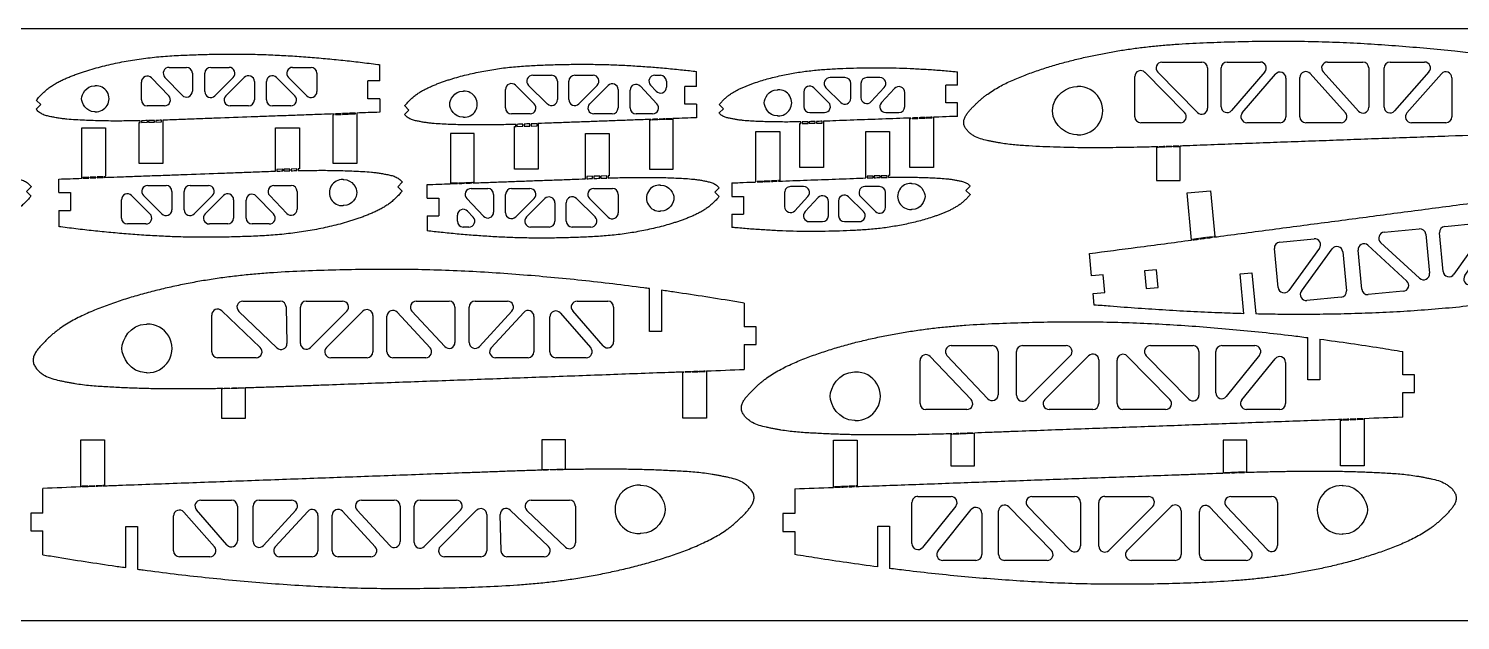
# Model space of a CAD drawing. Header units: millimetres. Extents: x -37 to 963, y -161 to -61.
# Drawn here: x 537.4 to 779.2, y -161.4 to -61.4 of the extents above; entities that cross this region are included whole.
import ezdxf

# ---------------------------------------------------------------- set-up
doc = ezdxf.new("R2010")
doc.units = ezdxf.units.MM
doc.layers.add('SLD-0', color=7, linetype='Continuous')

# ---------------------------------------------------------------- blocks, each defined once
blk = doc.blocks.new('tail_第六块翼肋')
at = {"color": 7, "linetype": 'Continuous', "lineweight": 25}
for p, q in [((21.24, 15.21), (18.75, 15.21)), ((27.17, 15.21), (24.95, 15.21)), ((40.27, 13.95), (40.27, 16.19)), ((14.3, 12.79), (14.3, 10.3)), ((18.5, 11.01), (16.01, 13.5)), ((18.04, 13.5), (20.54, 11.01)), ((22.24, 11.71), (22.24, 14.21)), ((23.95, 14.21), (23.95, 11.83)), ((25.68, 11.15), (27.9, 13.52)), ((29.62, 13.36), (27.4, 10.98)), ((31.35, 10.3), (31.35, 12.68)), ((40.27, 13.95), (38.27, 13.95)), ((38.27, 10.95), (38.27, 13.95)), ((0.72, 9.95), (0, 9.23)), ((0.02, 10.65), (0.72, 9.95)), ((40.27, 10.95), (38.27, 10.95)), ((40.27, 8.66), (40.27, 10.95)), ((13.62, 0), (13.62, 7.44)), ((13.62, 7.44), (13.82, 7.44)), ((13.82, 7.44), (13.82, 7.73)), ((14.02, 7.74), (14.02, 7.45)), ((14.02, 7.45), (15.02, 7.47)), ((15.02, 7.47), (15.02, 7.76)), ((15.22, 7.76), (15.22, 7.48)), ((15.22, 7.48), (16.22, 7.5)), ((15.3, 9.3), (17.79, 9.3)), ((16.22, 7.5), (16.22, 7.79)), ((16.42, 7.8), (16.42, 7.51)), ((16.42, 7.51), (17.42, 7.53)), ((17.42, 7.53), (17.42, 7.83)), ((17.62, 7.83), (17.62, 0)), ((28.13, 9.3), (30.35, 9.3)), ((32.18, 8.27), (32.38, 8.28)), ((32.18, 0), (32.18, 8.27)), ((32.38, 8.28), (32.38, 8.37)), ((32.58, 8.38), (32.58, 8.28)), ((32.58, 8.28), (33.58, 8.32)), ((33.58, 8.32), (33.58, 8.42)), ((33.78, 8.43), (33.78, 8.33)), ((33.78, 8.33), (34.78, 8.36)), ((34.78, 8.36), (34.78, 8.46)), ((34.98, 8.47), (34.98, 8.37)), ((34.98, 8.37), (35.98, 8.41)), ((35.98, 8.41), (35.98, 8.51)), ((36.18, 8.51), (36.18, 0)), ((17.62, 0), (13.62, 0)), ((36.18, 0), (32.18, 0))]:
    blk.add_line(p, q, dxfattribs=at)
for centre, radius, start, end in [((18.75, 14.21), 1, 90, 225), ((21.24, 14.21), 1, 0, 90), ((24.95, 14.21), 1, 90, 180), ((27.17, 14.21), 1, 316.8745, 90), ((10.06, 10.95), 2.2, 266.8637, 93.1363), ((15.3, 12.79), 1, 45, 180), ((30.35, 12.68), 1, 0, 136.8745), ((15.3, 10.3), 1, 180, 270), ((17.79, 10.3), 1, 270, 45), ((21.24, 11.71), 1, 225, 0), ((24.95, 11.83), 1, 180, 316.8745), ((28.13, 10.3), 1, 136.8745, 270), ((30.35, 10.3), 1, 270, 0)]:
    blk.add_arc(centre, radius, start, end, dxfattribs=at)
for points, knots in [([(0.02, 10.65), (0.03, 10.66), (0.1, 10.75), (0.23, 10.91), (0.44, 11.13), (0.65, 11.34), (0.93, 11.62), (1.3, 11.96), (1.78, 12.33), (2.28, 12.66), (2.8, 12.96), (3.33, 13.24), (3.88, 13.5), (4.43, 13.73), (4.99, 13.95), (5.55, 14.16), (6.31, 14.42), (7.26, 14.73), (8.41, 15.06), (9.58, 15.35), (10.75, 15.62), (11.93, 15.85), (13.11, 16.06), (14.3, 16.24), (15.89, 16.43), (17.88, 16.61), (20.28, 16.74), (22.68, 16.82), (25.09, 16.87), (27.49, 16.88), (29.89, 16.85), (32.29, 16.76), (34.69, 16.63), (37.09, 16.47), (38.95, 16.31), (40.01, 16.21), (40.27, 16.19)], [0.5008844, 0.5008844, 0.5008844, 0.5008844, 0.5011025, 0.5030513, 0.5050001, 0.5069489, 0.5088978, 0.5127954, 0.516693, 0.5205907, 0.5244883, 0.5283859, 0.5322836, 0.5361812, 0.5400788, 0.5439765, 0.5478741, 0.5556694, 0.5634647, 0.5712599, 0.5790552, 0.5868505, 0.5946458, 0.602441, 0.6102363, 0.6258269, 0.6414174, 0.657008, 0.6725985, 0.6881891, 0.7037796, 0.7193701, 0.7349607, 0.7505512, 0.7661418, 0.7712792, 0.7712792, 0.7712792, 0.7712792]), ([(9.82, 8.75), (8.36, 8.75), (7.62, 10.22), (7.62, 11.68), (8.36, 13.15), (9.82, 13.15)], [0, 0, 0, 0, 0.5, 0.5, 1, 1, 1, 1]), ([(13.82, 7.73), (13.39, 7.72), (12.56, 7.71), (11.32, 7.7), (10.12, 7.71), (8.92, 7.72), (7.72, 7.75), (6.52, 7.8), (5.32, 7.86), (4.32, 7.93), (3.52, 8.02), (2.93, 8.1), (2.34, 8.21), (1.75, 8.33), (1.16, 8.46), (0.7, 8.65), (0.36, 8.88), (0.16, 9.05), (0.04, 9.17), (0, 9.23)], [0.39911262, 0.39911262, 0.39911262, 0.39911262, 0.4075592, 0.41535447, 0.42314974, 0.43094502, 0.43874029, 0.44653556, 0.45433084, 0.46212611, 0.46602375, 0.46992139, 0.47381902, 0.47771666, 0.4816143, 0.48551193, 0.48746075, 0.48940957, 0.49073909, 0.49073909, 0.49073909, 0.49073909]), ([(32.38, 8.37), (32.16, 8.37), (31.15, 8.33), (28.53, 8.23), (25.33, 8.12), (22.13, 8), (19.83, 7.91), (18.32, 7.86), (17.62, 7.83)], [0.27862663, 0.27862663, 0.27862663, 0.27862663, 0.28283482, 0.29842536, 0.32960646, 0.34519701, 0.36078755, 0.37445048, 0.37445048, 0.37445048, 0.37445048]), ([(40.27, 8.66), (39.82, 8.65), (38.58, 8.6), (37.21, 8.55), (36.29, 8.52), (36.18, 8.51)], [0.22737864, 0.22737864, 0.22737864, 0.22737864, 0.23606317, 0.25165372, 0.25396505, 0.25396505, 0.25396505, 0.25396505])]:
    blk.add_open_spline(points, degree=3, knots=knots, dxfattribs=at)
for points in [[(9.82, 13.15), (9.86, 13.15), (9.9, 13.15), (9.94, 13.15)], [(9.94, 8.75), (9.9, 8.75), (9.86, 8.75), (9.82, 8.75)], [(15.02, 7.76), (14.69, 7.75), (14.36, 7.74), (14.02, 7.74)], [(16.22, 7.79), (15.89, 7.78), (15.56, 7.77), (15.22, 7.76)], [(17.42, 7.83), (17.09, 7.82), (16.76, 7.8), (16.42, 7.8)], [(33.58, 8.42), (33.24, 8.41), (32.91, 8.39), (32.58, 8.38)], [(34.78, 8.46), (34.44, 8.45), (34.11, 8.44), (33.78, 8.43)], [(35.98, 8.51), (35.64, 8.49), (35.31, 8.48), (34.98, 8.47)]]:
    blk.add_open_spline(points, degree=3, dxfattribs=at)
blk = doc.blocks.new('tail_第四块翼肋')
at = {"color": 7, "linetype": 'Continuous', "lineweight": 25}
for p, q in [((24.64, 11.53), (21.73, 14.56)), ((22.45, 16.25), (25.36, 16.25)), ((26.36, 15.25), (26.36, 12.22)), ((28.47, 12.15), (28.47, 15.25)), ((29.47, 16.25), (32.56, 16.25)), ((33.27, 14.54), (30.17, 11.45)), ((32.03, 11.45), (35.12, 14.54)), ((40.59, 14.54), (43.69, 11.45)), ((45.69, 11.45), (42.59, 14.54)), ((43.3, 16.25), (46.4, 16.25)), ((47.4, 15.25), (47.4, 12.15)), ((58, 13.95), (58, 16.7)), ((17.75, 10.74), (17.75, 13.77)), ((19.47, 14.46), (22.38, 11.43)), ((36.83, 13.84), (36.83, 10.74)), ((38.88, 10.74), (38.88, 13.84)), ((58, 13.95), (56, 13.95)), ((56, 10.95), (56, 13.95)), ((0.76, 9.95), (0, 9.19)), ((0.04, 10.67), (0.76, 9.95)), ((21.66, 9.74), (18.75, 9.74)), ((35.83, 9.74), (32.73, 9.74)), ((42.98, 9.74), (39.88, 9.74)), ((58, 10.95), (56, 10.95)), ((58, 10.95), (58, 8.66)), ((19.97, 7.01), (19.97, 7.28)), ((20.17, 7.28), (20.17, 7.01)), ((21.17, 7.04), (21.17, 7.31)), ((21.37, 7.32), (21.37, 0)), ((50.12, 8.25), (50.32, 8.26)), ((50.12, 0), (50.12, 8.25)), ((50.32, 8.26), (50.32, 8.38)), ((50.52, 8.39), (50.52, 8.27)), ((50.52, 8.27), (51.52, 8.3)), ((51.52, 8.3), (51.52, 8.43)), ((51.72, 8.43), (51.72, 8.31)), ((51.72, 8.31), (52.72, 8.35)), ((52.72, 8.35), (52.72, 8.47)), ((52.92, 8.48), (52.92, 8.36)), ((52.92, 8.36), (53.92, 8.39)), ((53.92, 8.39), (53.92, 8.51)), ((54.12, 8.52), (54.12, 0)), ((17.37, 6.94), (17.57, 6.95)), ((17.37, 0), (17.37, 6.94)), ((17.57, 6.95), (17.57, 7.22)), ((17.77, 7.22), (17.77, 6.95)), ((17.77, 6.95), (18.77, 6.98)), ((18.77, 6.98), (18.77, 7.25)), ((18.97, 7.25), (18.97, 6.98)), ((18.97, 6.98), (19.97, 7.01)), ((20.17, 7.01), (21.17, 7.04)), ((21.37, 0), (17.37, 0)), ((54.12, 0), (50.12, 0))]:
    blk.add_line(p, q, dxfattribs=at)
for centre, radius, start, end in [((18.75, 13.77), 1, 43.8767, 180), ((22.45, 15.25), 1, 90, 223.8767), ((25.36, 15.25), 1, 0, 90), ((29.47, 15.25), 1, 90, 180), ((32.56, 15.25), 1, 315, 90), ((35.83, 13.84), 1, 360, 135), ((39.88, 13.84), 1, 45, 180), ((43.3, 15.25), 1, 90, 225), ((46.4, 15.25), 1, 360, 90), ((10.1, 10.95), 2.2, 266.8637, 93.1363), ((25.36, 12.22), 1, 223.8767, 0), ((29.47, 12.15), 1, 180, 315), ((46.4, 12.15), 1, 225, 0), ((18.75, 10.74), 1, 180, 270), ((21.66, 10.74), 1, 270, 43.8767), ((32.73, 10.74), 1, 135, 270), ((35.83, 10.74), 1, 270, 0), ((39.88, 10.74), 1, 180, 270), ((42.98, 10.74), 1, 270, 45)]:
    blk.add_arc(centre, radius, start, end, dxfattribs=at)
for points, knots in [([(0.04, 10.67), (0.07, 10.73), (0.18, 10.89), (0.39, 11.14), (0.64, 11.41), (0.9, 11.67), (1.16, 11.93), (1.43, 12.18), (1.81, 12.51), (2.29, 12.89), (2.91, 13.3), (3.55, 13.67), (4.21, 14.01), (4.88, 14.33), (5.57, 14.62), (6.25, 14.89), (6.95, 15.15), (7.65, 15.39), (8.35, 15.62), (9.3, 15.92), (10.49, 16.26), (11.92, 16.62), (13.37, 16.95), (14.82, 17.24), (16.28, 17.49), (17.75, 17.71), (19.71, 17.95), (22.17, 18.17), (25.13, 18.33), (28.1, 18.43), (31.06, 18.49), (34.03, 18.5), (36.99, 18.46), (39.95, 18.36), (42.92, 18.2), (45.87, 17.99), (48.83, 17.74), (51.78, 17.45), (54.72, 17.12), (56.8, 16.86), (57.89, 16.71), (58, 16.7)], [0.4977977, 0.4977977, 0.4977977, 0.4977977, 0.4988977, 0.5008465, 0.5027953, 0.5047441, 0.506693, 0.5086418, 0.5105906, 0.5144882, 0.5183859, 0.5222835, 0.5261812, 0.5300788, 0.5339764, 0.5378741, 0.5417717, 0.5456693, 0.549567, 0.5534646, 0.5612599, 0.5690552, 0.5768504, 0.5846457, 0.592441, 0.6002363, 0.6080316, 0.6236221, 0.6392127, 0.6548032, 0.6703938, 0.6859843, 0.7015749, 0.7171654, 0.732756, 0.7483465, 0.7639371, 0.7795276, 0.7951182, 0.8107087, 0.8124831, 0.8124831, 0.8124831, 0.8124831]), ([(9.86, 8.75), (8.39, 8.75), (7.66, 10.22), (7.66, 11.68), (8.39, 13.15), (9.86, 13.15)], [0, 0, 0, 0, 0.5, 0.5, 1, 1, 1, 1]), ([(17.57, 7.22), (17.39, 7.22), (16.72, 7.2), (15.55, 7.19), (14.07, 7.18), (12.59, 7.18), (11.11, 7.2), (9.63, 7.24), (8.14, 7.3), (6.66, 7.37), (5.43, 7.46), (4.45, 7.56), (3.71, 7.67), (2.99, 7.8), (2.26, 7.95), (1.54, 8.11), (0.96, 8.35), (0.55, 8.62), (0.27, 8.86), (0.09, 9.06), (0.01, 9.18), (0, 9.19)], [0.39475681, 0.39475681, 0.39475681, 0.39475681, 0.39755909, 0.40535437, 0.41314965, 0.42094492, 0.4287402, 0.43653547, 0.44433075, 0.45212603, 0.4599213, 0.46381894, 0.46771658, 0.47161422, 0.47551186, 0.47940949, 0.48330713, 0.48525595, 0.48720477, 0.48915359, 0.48940849, 0.48940849, 0.48940849, 0.48940849]), ([(50.32, 8.38), (49.6, 8.36), (47.89, 8.29), (45.19, 8.19), (42.22, 8.08), (39.26, 7.98), (35.31, 7.83), (31.36, 7.69), (27.41, 7.54), (24.94, 7.45), (22.93, 7.37), (21.9, 7.34), (21.37, 7.32)], [0.2224343, 0.2224343, 0.2224343, 0.2224343, 0.2338583, 0.2494488, 0.2650394, 0.2806299, 0.2962205, 0.3274016, 0.3429922, 0.3585827, 0.366378, 0.3747742, 0.3747742, 0.3747742, 0.3747742])]:
    blk.add_open_spline(points, degree=3, knots=knots, dxfattribs=at)
for points in [[(9.86, 13.15), (9.9, 13.15), (9.94, 13.15), (9.98, 13.15)], [(9.98, 8.75), (9.94, 8.75), (9.9, 8.75), (9.86, 8.75)], [(19.97, 7.28), (19.64, 7.27), (19.3, 7.26), (18.97, 7.25)], [(21.17, 7.31), (20.84, 7.3), (20.5, 7.29), (20.17, 7.28)], [(51.52, 8.43), (51.19, 8.41), (50.85, 8.4), (50.52, 8.39)], [(52.72, 8.47), (52.39, 8.46), (52.05, 8.45), (51.72, 8.43)], [(53.92, 8.51), (53.59, 8.5), (53.25, 8.49), (52.92, 8.48)], [(58, 8.66), (56.71, 8.62), (55.41, 8.57), (54.12, 8.52)], [(18.77, 7.25), (18.44, 7.24), (18.1, 7.23), (17.77, 7.22)]]:
    blk.add_open_spline(points, degree=3, dxfattribs=at)
blk = doc.blocks.new('tail_第五块翼肋')
at = {"color": 7, "linetype": 'Continuous', "lineweight": 25}
for p, q in [((21.66, 15.84), (24.82, 15.84)), ((25.82, 14.84), (25.82, 11.72)), ((27.74, 11.74), (27.74, 14.84)), ((28.74, 15.84), (31.84, 15.84)), ((42.27, 15.84), (43.22, 15.84)), ((44.22, 14.84), (44.22, 13.83)), ((49.32, 13.95), (49.32, 16.48)), ((17.04, 10.32), (17.04, 13.44)), ((18.75, 14.15), (21.9, 11.03)), ((24.11, 11.01), (20.96, 14.13)), ((32.55, 14.13), (29.45, 11.03)), ((31.27, 11.03), (34.37, 14.13)), ((36.07, 13.42), (36.07, 10.32)), ((38.09, 10.32), (38.09, 13.31)), ((39.82, 14), (42.63, 11.01)), ((42.49, 13.15), (41.55, 14.15)), ((49.32, 13.95), (47.32, 13.95)), ((47.32, 10.95), (47.32, 13.95)), ((0.74, 9.95), (0, 9.21)), ((0.03, 10.66), (0.74, 9.95)), ((49.32, 10.95), (47.32, 10.95)), ((49.32, 10.95), (49.32, 8.66)), ((21.2, 9.32), (18.04, 9.32)), ((18.78, 7.2), (18.78, 7.55)), ((18.98, 7.55), (18.98, 7.2)), ((19.98, 7.23), (19.98, 7.59)), ((20.18, 7.59), (20.18, 7.23)), ((20.18, 7.23), (21.18, 7.26)), ((21.18, 7.26), (21.18, 7.63)), ((21.38, 7.64), (21.38, 7.26)), ((21.38, 7.26), (22.38, 7.29)), ((22.38, 7.29), (22.38, 7.67)), ((22.58, 7.68), (22.58, 0)), ((35.07, 9.32), (31.97, 9.32)), ((41.9, 9.32), (39.09, 9.32)), ((41.59, 8.25), (41.39, 8.24)), ((41.39, 8.24), (41.39, 0)), ((41.59, 8.38), (41.59, 8.25)), ((41.79, 8.26), (41.79, 8.39)), ((42.79, 8.29), (41.79, 8.26)), ((42.79, 8.42), (42.79, 8.29)), ((42.99, 8.3), (42.99, 8.43)), ((43.99, 8.34), (42.99, 8.3)), ((43.99, 8.47), (43.99, 8.34)), ((44.19, 8.34), (44.19, 8.48)), ((45.19, 8.38), (44.19, 8.34)), ((45.19, 8.51), (45.19, 8.38)), ((45.39, 0), (45.39, 8.52)), ((18.58, 7.19), (18.78, 7.2)), ((18.58, 0), (18.58, 7.19)), ((18.98, 7.2), (19.98, 7.23)), ((22.58, 0), (18.58, 0)), ((41.39, 0), (45.39, 0))]:
    blk.add_line(p, q, dxfattribs=at)
for centre, radius, start, end in [((21.66, 14.84), 1, 90, 225.3351), ((24.82, 14.84), 1, 0, 90), ((28.74, 14.84), 1, 90, 180), ((31.84, 14.84), 1, 315, 90), ((42.27, 14.84), 1, 90, 223.2391), ((43.22, 14.84), 1, 0, 90), ((10.08, 10.95), 2.2, 266.8637, 93.1363), ((18.04, 13.44), 1, 45.3351, 180), ((35.07, 13.42), 1, 360, 135), ((39.09, 13.31), 1, 43.2391, 180), ((43.22, 13.83), 1, 223.2391, 0), ((18.04, 10.32), 1, 180, 270), ((21.2, 10.32), 1, 270, 45.3351), ((24.82, 11.72), 1, 225.3351, 0), ((28.74, 11.74), 1, 180, 315), ((31.97, 10.32), 1, 135, 270), ((35.07, 10.32), 1, 270, 0), ((39.09, 10.32), 1, 180, 270), ((41.9, 10.32), 1, 270, 43.2391)]:
    blk.add_arc(centre, radius, start, end, dxfattribs=at)
for points, knots in [([(0.03, 10.66), (0.05, 10.7), (0.14, 10.82), (0.31, 11.03), (0.54, 11.27), (0.78, 11.51), (1.02, 11.75), (1.26, 11.98), (1.6, 12.27), (2.04, 12.62), (2.6, 12.99), (3.18, 13.33), (3.78, 13.63), (4.39, 13.92), (5.01, 14.18), (5.63, 14.43), (6.27, 14.66), (6.9, 14.88), (7.54, 15.1), (8.39, 15.36), (9.47, 15.67), (10.78, 16), (12.09, 16.3), (13.41, 16.56), (14.73, 16.79), (16.06, 16.99), (17.84, 17.21), (20.07, 17.41), (22.76, 17.55), (25.45, 17.64), (28.14, 17.7), (30.83, 17.71), (33.51, 17.67), (36.2, 17.58), (38.89, 17.43), (41.57, 17.25), (44.25, 17.02), (46.83, 16.76), (48.52, 16.58), (49.32, 16.48)], [0.4981847, 0.4981847, 0.4981847, 0.4981847, 0.4988977, 0.5008465, 0.5027953, 0.5047441, 0.506693, 0.5086418, 0.5105906, 0.5144882, 0.5183859, 0.5222835, 0.5261812, 0.5300788, 0.5339764, 0.5378741, 0.5417717, 0.5456693, 0.549567, 0.5534646, 0.5612599, 0.5690552, 0.5768504, 0.5846457, 0.592441, 0.6002363, 0.6080316, 0.6236221, 0.6392127, 0.6548032, 0.6703938, 0.6859843, 0.7015749, 0.7171654, 0.732756, 0.7483465, 0.7639371, 0.7795276, 0.7934714, 0.7934714, 0.7934714, 0.7934714]), ([(9.84, 8.75), (8.38, 8.75), (7.64, 10.22), (7.64, 11.68), (8.38, 13.15), (9.84, 13.15)], [0, 0, 0, 0, 0.5, 0.5, 1, 1, 1, 1]), ([(18.78, 7.55), (18.55, 7.54), (17.88, 7.52), (16.76, 7.49), (15.41, 7.46), (14.07, 7.44), (12.73, 7.44), (11.38, 7.44), (10.04, 7.46), (8.69, 7.49), (7.35, 7.55), (6.01, 7.61), (4.89, 7.69), (4, 7.79), (3.33, 7.88), (2.67, 8), (2.01, 8.13), (1.35, 8.28), (0.83, 8.5), (0.46, 8.75), (0.21, 8.96), (0.06, 9.12), (0, 9.21)], [0.3780613, 0.3780613, 0.3780613, 0.3780613, 0.3819685, 0.3897638, 0.3975591, 0.4053544, 0.4131496, 0.4209449, 0.4287402, 0.4365355, 0.4443308, 0.452126, 0.4599213, 0.4638189, 0.4677166, 0.4716142, 0.4755119, 0.4794095, 0.4833071, 0.485256, 0.4872048, 0.4890246, 0.4890246, 0.4890246, 0.4890246]), ([(41.59, 8.38), (41.38, 8.37), (40.27, 8.33), (38.26, 8.26), (35.57, 8.16), (32.89, 8.06), (30.2, 7.96), (27.51, 7.87), (24.97, 7.77), (23.32, 7.71), (22.58, 7.68)], [0.2457275, 0.2457275, 0.2457275, 0.2457275, 0.2494488, 0.2650394, 0.2806299, 0.2962205, 0.3118111, 0.3274016, 0.3429922, 0.3560255, 0.3560255, 0.3560255, 0.3560255])]:
    blk.add_open_spline(points, degree=3, knots=knots, dxfattribs=at)
for points in [[(9.84, 13.15), (9.88, 13.15), (9.92, 13.15), (9.96, 13.15)], [(9.96, 8.75), (9.92, 8.75), (9.88, 8.75), (9.84, 8.75)], [(19.98, 7.59), (19.64, 7.58), (19.31, 7.56), (18.98, 7.55)], [(21.18, 7.63), (20.84, 7.62), (20.51, 7.6), (20.18, 7.59)], [(22.38, 7.67), (22.04, 7.66), (21.71, 7.65), (21.38, 7.64)], [(42.79, 8.42), (42.46, 8.41), (42.12, 8.4), (41.79, 8.39)], [(43.99, 8.47), (43.65, 8.46), (43.32, 8.44), (42.99, 8.43)], [(45.19, 8.51), (44.85, 8.5), (44.52, 8.49), (44.19, 8.48)], [(49.32, 8.66), (48.01, 8.62), (46.7, 8.57), (45.39, 8.52)]]:
    blk.add_open_spline(points, degree=3, dxfattribs=at)
blk = doc.blocks.new('tail_第三块翼肋')
at = {"color": 7, "linetype": 'Continuous', "lineweight": 25}
for p, q in [((24.48, 16.93), (28.56, 16.93)), ((32.89, 16.93), (36.76, 16.93)), ((49.08, 16.93), (53.1, 16.93)), ((19.33, 10.65), (19.33, 14.58)), ((21.02, 15.3), (25.1, 11.37)), ((27.86, 11.28), (23.78, 15.21)), ((29.56, 15.93), (29.56, 12)), ((31.89, 12.06), (31.89, 15.93)), ((37.47, 15.22), (33.6, 11.35)), ((35.83, 11.35), (39.7, 15.22)), ((41.4, 14.52), (41.4, 10.65)), ((43.91, 10.61), (43.91, 14.55)), ((45.61, 15.26), (49.62, 11.32)), ((52.39, 11.28), (48.38, 15.22)), ((54.1, 15.93), (54.1, 11.99)), ((65.84, 13.95), (65.84, 16.85)), ((65.84, 13.95), (63.84, 13.95)), ((63.84, 10.95), (63.84, 13.95)), ((0.77, 9.95), (0, 9.18)), ((0.04, 10.68), (0.77, 9.95)), ((65.84, 10.95), (63.84, 10.95)), ((65.84, 10.95), (65.84, 8.66)), ((24.41, 9.65), (20.33, 9.65)), ((40.4, 9.65), (36.53, 9.65)), ((48.92, 9.61), (44.91, 9.61)), ((57.79, 8.23), (57.99, 8.24)), ((57.79, 0), (57.79, 8.23)), ((57.99, 8.24), (57.99, 8.38)), ((58.19, 8.38), (58.19, 8.25)), ((58.19, 8.25), (59.19, 8.28)), ((59.19, 8.28), (59.19, 8.42)), ((59.39, 8.43), (59.39, 8.29)), ((59.39, 8.29), (60.39, 8.33)), ((60.39, 8.33), (60.39, 8.46)), ((60.59, 8.47), (60.59, 8.33)), ((60.59, 8.33), (61.59, 8.37)), ((61.59, 8.37), (61.59, 8.51)), ((61.79, 8.52), (61.79, 0)), ((16.98, 6.72), (17.19, 6.73)), ((16.98, 0), (16.98, 6.72)), ((17.19, 6.73), (17.19, 6.96)), ((17.39, 6.96), (17.39, 6.73)), ((17.39, 6.73), (18.39, 6.76)), ((18.39, 6.76), (18.39, 6.98)), ((18.59, 6.98), (18.59, 6.76)), ((18.59, 6.76), (19.58, 6.79)), ((19.58, 6.79), (19.58, 7)), ((19.78, 7.01), (19.78, 6.79)), ((19.78, 6.79), (20.78, 6.82)), ((20.78, 6.82), (20.78, 7.03)), ((20.98, 7.04), (20.98, 0)), ((20.98, 0), (16.98, 0)), ((61.79, 0), (57.79, 0))]:
    blk.add_line(p, q, dxfattribs=at)
for centre, radius, start, end in [((24.48, 15.93), 1, 90, 226.0728), ((28.56, 15.93), 1, 0, 90), ((32.89, 15.93), 1, 90, 180), ((36.76, 15.93), 1, 315, 90), ((49.08, 15.93), 1, 90, 225.5177), ((53.1, 15.93), 1, 0, 90), ((20.33, 14.58), 1, 46.0728, 180), ((40.4, 14.52), 1, 0, 135), ((44.91, 14.55), 1, 45.5177, 180), ((10.11, 10.95), 2.2, 266.8637, 93.1363), ((20.33, 10.65), 1, 180, 270), ((24.41, 10.65), 1, 270, 46.0728), ((28.56, 12), 1, 226.0728, 0), ((32.89, 12.06), 1, 180, 315), ((36.53, 10.65), 1, 135, 270), ((40.4, 10.65), 1, 270, 0), ((44.91, 10.61), 1, 180, 270), ((48.92, 10.61), 1, 270, 45.5177), ((53.1, 11.99), 1, 225.5177, 0)]:
    blk.add_arc(centre, radius, start, end, dxfattribs=at)
for points, knots in [([(0.04, 10.68), (0.09, 10.76), (0.22, 10.95), (0.45, 11.24), (0.73, 11.53), (1.01, 11.81), (1.3, 12.1), (1.59, 12.37), (1.99, 12.72), (2.52, 13.14), (3.19, 13.58), (3.89, 13.98), (4.6, 14.35), (5.33, 14.69), (6.07, 15.01), (6.81, 15.3), (7.57, 15.58), (8.33, 15.85), (9.09, 16.1), (10.11, 16.42), (11.4, 16.79), (12.96, 17.18), (14.52, 17.53), (16.1, 17.85), (17.68, 18.12), (19.27, 18.36), (21.4, 18.62), (24.07, 18.86), (27.28, 19.03), (30.49, 19.14), (33.7, 19.21), (36.92, 19.22), (40.13, 19.18), (43.34, 19.06), (46.55, 18.89), (49.76, 18.67), (52.96, 18.4), (56.16, 18.08), (59.35, 17.72), (62.54, 17.32), (64.7, 17.01), (65.8, 16.85), (65.84, 16.85)], [0.4975037, 0.4975037, 0.4975037, 0.4975037, 0.4988977, 0.5008465, 0.5027953, 0.5047441, 0.506693, 0.5086418, 0.5105906, 0.5144882, 0.5183859, 0.5222835, 0.5261812, 0.5300788, 0.5339764, 0.5378741, 0.5417717, 0.5456693, 0.549567, 0.5534646, 0.5612599, 0.5690552, 0.5768504, 0.5846457, 0.592441, 0.6002363, 0.6080316, 0.6236221, 0.6392127, 0.6548032, 0.6703938, 0.6859843, 0.7015749, 0.7171654, 0.732756, 0.7483465, 0.7639371, 0.7795276, 0.7951182, 0.8107087, 0.8262993, 0.8268719, 0.8268719, 0.8268719, 0.8268719]), ([(9.87, 8.75), (8.41, 8.75), (7.67, 10.22), (7.67, 11.68), (8.41, 13.15), (9.87, 13.15)], [0, 0, 0, 0, 0.5, 0.5, 1, 1, 1, 1]), ([(17.19, 6.96), (17.09, 6.96), (16.46, 6.95), (15.29, 6.95), (13.68, 6.95), (12.07, 6.97), (10.47, 7.01), (8.86, 7.08), (7.26, 7.16), (5.92, 7.25), (4.86, 7.36), (4.06, 7.48), (3.27, 7.62), (2.48, 7.78), (1.7, 7.96), (1.07, 8.21), (0.63, 8.51), (0.32, 8.77), (0.12, 9), (0.02, 9.14), (0, 9.18)], [0.40393916, 0.40393916, 0.40393916, 0.40393916, 0.40535437, 0.41314965, 0.42094492, 0.4287402, 0.43653547, 0.44433075, 0.45212603, 0.4599213, 0.46381894, 0.46771658, 0.47161422, 0.47551186, 0.47940949, 0.48330713, 0.48525595, 0.48720477, 0.48915359, 0.48970027, 0.48970027, 0.48970027, 0.48970027]), ([(57.99, 8.38), (57.14, 8.35), (55.22, 8.27), (52.22, 8.16), (49.01, 8.05), (45.8, 7.93), (42.59, 7.81), (39.38, 7.69), (36.17, 7.58), (32.95, 7.46), (29.74, 7.34), (27.07, 7.24), (24.93, 7.16), (23.32, 7.1), (22.01, 7.06), (21.23, 7.04), (20.98, 7.04)], [0.2058648, 0.2058648, 0.2058648, 0.2058648, 0.2182677, 0.2338583, 0.2494488, 0.2650394, 0.2806299, 0.2962205, 0.3118111, 0.3274016, 0.3429922, 0.3585827, 0.366378, 0.3741733, 0.3819685, 0.3855064, 0.3855064, 0.3855064, 0.3855064])]:
    blk.add_open_spline(points, degree=3, knots=knots, dxfattribs=at)
for points in [[(9.87, 13.15), (9.91, 13.15), (9.95, 13.15), (9.99, 13.15)], [(9.99, 8.75), (9.95, 8.75), (9.91, 8.75), (9.87, 8.75)], [(59.19, 8.42), (58.86, 8.41), (58.52, 8.4), (58.19, 8.38)], [(60.39, 8.46), (60.06, 8.45), (59.72, 8.44), (59.39, 8.43)], [(61.59, 8.51), (61.25, 8.5), (60.92, 8.48), (60.59, 8.47)], [(65.84, 8.66), (64.49, 8.61), (63.14, 8.57), (61.79, 8.52)], [(18.39, 6.98), (18.05, 6.97), (17.72, 6.97), (17.39, 6.96)], [(19.58, 7), (19.25, 6.99), (18.92, 6.99), (18.59, 6.98)], [(20.78, 7.03), (20.45, 7.02), (20.12, 7.01), (19.78, 7.01)]]:
    blk.add_open_spline(points, degree=3, dxfattribs=at)
blk = doc.blocks.new('main_wing_第六块翼肋')
at = {"color": 7, "linetype": 'Continuous', "lineweight": 25}
for p, q in [((33.47, 19.99), (40.18, 19.99)), ((44.47, 19.99), (50.09, 19.99)), ((61.43, 19.99), (67.39, 19.99)), ((71.98, 19.99), (77.81, 19.99)), ((86.6, 14.46), (86.6, 21.45)), ((88.6, 21.21), (88.6, 14.46)), ((28.88, 10.75), (28.88, 17.55)), ((30.6, 18.26), (37.3, 11.45)), ((39.47, 11.49), (32.76, 18.29)), ((41.18, 18.99), (41.18, 12.19)), ((43.47, 12.45), (43.47, 18.99)), ((50.84, 18.34), (45.23, 11.8)), ((47.04, 11.4), (52.65, 17.94)), ((54.41, 17.29), (54.41, 10.75)), ((56.75, 10.75), (56.75, 17.38)), ((58.49, 18.05), (64.46, 11.42)), ((66.65, 11.69), (60.68, 18.32)), ((68.39, 18.99), (68.39, 12.36)), ((70.98, 12.39), (70.98, 18.99)), ((78.56, 18.33), (72.73, 11.73)), ((74.84, 11.41), (80.67, 18.01)), ((82.42, 17.35), (82.42, 10.75)), ((113.6, 17.36), (113.6, 15.42)), ((102.6, 15.42), (102.6, 12.42)), ((104.6, 15.42), (102.6, 15.42)), ((104.6, 12.42), (104.6, 15.42)), ((113.6, 15.42), (111.6, 15.42)), ((111.6, 15.42), (111.6, 12.42)), ((88.6, 14.46), (86.6, 14.46)), ((102.6, 12.42), (104.6, 12.42)), ((111.6, 12.42), (113.6, 12.42)), ((113.6, 12.42), (113.6, 8.63)), ((36.59, 9.75), (29.88, 9.75)), ((53.41, 9.75), (47.8, 9.75)), ((63.72, 9.75), (57.75, 9.75)), ((81.42, 9.75), (75.59, 9.75)), ((92.22, 0), (92.22, 7.75)), ((92.22, 7.75), (92.43, 7.75)), ((92.43, 7.75), (92.43, 7.86)), ((92.63, 7.86), (92.63, 7.76)), ((92.63, 7.76), (93.63, 7.8)), ((93.63, 7.8), (93.63, 7.9)), ((93.82, 7.91), (93.82, 7.81)), ((93.82, 7.81), (94.82, 7.84)), ((94.82, 7.84), (94.82, 7.94)), ((95.02, 7.95), (95.02, 7.85)), ((95.02, 7.85), (96.02, 7.89)), ((96.02, 7.89), (96.02, 7.99)), ((96.22, 7.99), (96.22, 0)), ((32.77, 5.58), (32.56, 5.57)), ((32.56, 5.57), (32.56, 0)), ((32.77, 5.68), (32.77, 5.58)), ((32.97, 5.58), (32.97, 5.68)), ((33.97, 5.61), (32.97, 5.58)), ((33.97, 5.71), (33.97, 5.61)), ((34.17, 5.62), (34.17, 5.72)), ((35.16, 5.65), (34.17, 5.62)), ((35.16, 5.75), (35.16, 5.65)), ((35.36, 5.66), (35.36, 5.76)), ((36.36, 5.69), (35.36, 5.66)), ((36.36, 5.79), (36.36, 5.69)), ((36.56, 0), (36.56, 5.8)), ((32.56, 0), (36.56, 0)), ((96.22, 0), (92.22, 0))]:
    blk.add_line(p, q, dxfattribs=at)
for centre, radius, start, end in [((33.47, 18.99), 1, 90, 224.6049), ((40.18, 18.99), 1, 0, 90), ((44.47, 18.99), 1, 90, 180), ((50.09, 18.99), 1, 319.3556, 90), ((61.43, 18.99), 1, 90, 221.9728), ((67.39, 18.99), 1, 360, 90), ((71.98, 18.99), 1, 90, 180), ((77.81, 18.99), 1, 318.5375, 90), ((29.88, 17.55), 1, 44.6049, 180), ((53.41, 17.29), 1, 0, 139.3556), ((57.75, 17.38), 1, 41.9728, 180), ((81.42, 17.35), 1, 360, 138.5375), ((19.36, 11.78), 4.1, 268.1337, 91.8663), ((40.18, 12.19), 1, 224.6049, 0), ((44.47, 12.45), 1, 180, 319.3556), ((67.39, 12.36), 1, 221.9728, 0), ((71.98, 12.39), 1, 180, 318.5375), ((29.88, 10.75), 1, 180, 270), ((36.59, 10.75), 1, 270, 44.6049), ((47.8, 10.75), 1, 139.3556, 270), ((53.41, 10.75), 1, 270, 0), ((57.75, 10.75), 1, 180, 270), ((63.72, 10.75), 1, 270, 41.9728), ((75.59, 10.75), 1, 138.5375, 270), ((81.42, 10.75), 1, 270, 0)]:
    blk.add_arc(centre, radius, start, end, dxfattribs=at)
for points, knots in [([(32.77, 5.68), (31.81, 5.65), (30.06, 5.6), (27.53, 5.55), (25.17, 5.52), (22.81, 5.5), (20.44, 5.51), (18.08, 5.54), (15.72, 5.6), (13.36, 5.69), (11.39, 5.79), (9.82, 5.89), (8.64, 5.99), (7.47, 6.11), (6.49, 6.26), (5.72, 6.39), (5.14, 6.5), (4.56, 6.62), (3.78, 6.77), (2.83, 6.99), (1.91, 7.37), (1.25, 7.81), (0.8, 8.19), (0.41, 8.63), (0.1, 9.14), (-0.04, 9.72), (0.04, 10.32), (0.29, 10.86), (0.62, 11.35), (0.99, 11.81), (1.39, 12.24), (1.81, 12.66), (2.23, 13.07), (2.66, 13.48), (3.11, 13.87), (3.57, 14.24), (4.2, 14.71), (5.02, 15.26), (6.04, 15.85), (7.09, 16.39), (8.16, 16.89), (9.25, 17.36), (10.35, 17.79), (11.45, 18.2), (12.57, 18.59), (13.69, 18.96), (15.19, 19.43), (17.09, 19.97), (19.38, 20.55), (21.68, 21.07), (24, 21.53), (26.33, 21.94), (28.67, 22.29), (31.01, 22.58), (33.36, 22.81), (36.5, 23.06), (40.44, 23.27), (45.16, 23.43), (49.88, 23.53), (54.61, 23.55), (59.33, 23.48), (64.06, 23.32), (68.77, 23.07), (73.49, 22.74), (78.2, 22.34), (82.57, 21.91), (85.37, 21.6), (86.6, 21.45)], [0.3824243, 0.3824243, 0.3824243, 0.3824243, 0.3919075, 0.3997036, 0.4074996, 0.4152957, 0.4230917, 0.4308878, 0.4386839, 0.4464799, 0.454276, 0.458174, 0.462072, 0.4659701, 0.4698681, 0.4718171, 0.4737661, 0.4757151, 0.4776641, 0.4815622, 0.4854602, 0.4874092, 0.4893582, 0.4913072, 0.4932563, 0.4952053, 0.4971543, 0.4991033, 0.5010523, 0.5030013, 0.5049503, 0.5068994, 0.5088484, 0.5107974, 0.5127464, 0.5146954, 0.5166444, 0.5205425, 0.5244405, 0.5283385, 0.5322365, 0.5361346, 0.5400326, 0.5439306, 0.5478287, 0.5517267, 0.5556247, 0.5634208, 0.5712168, 0.5790129, 0.5868089, 0.594605, 0.6024011, 0.6101971, 0.6179932, 0.6257892, 0.6413814, 0.6569735, 0.6725656, 0.6881577, 0.7037498, 0.7193419, 0.734934, 0.7505262, 0.7661183, 0.7817104, 0.7939881, 0.7939881, 0.7939881, 0.7939881]), ([(88.6, 21.21), (89.83, 21.06), (92.62, 20.7), (96.96, 20.09), (101.64, 19.39), (106.3, 18.63), (110.29, 17.95), (112.72, 17.52), (113.6, 17.36)], [0.80063476, 0.80063476, 0.80063476, 0.80063476, 0.81289462, 0.82848673, 0.84407885, 0.85967096, 0.87526308, 0.88411152, 0.88411152, 0.88411152, 0.88411152]), ([(19.09, 7.68), (17.72, 7.68), (14.99, 9.04), (14.99, 14.51), (17.72, 15.88), (19.09, 15.88)], [0, 0, 0, 0, 0.5, 0.5, 1, 1, 1, 1]), ([(92.43, 7.86), (92.04, 7.84), (88.52, 7.71), (83.41, 7.52), (77.12, 7.29), (72.39, 7.12), (67.67, 6.95), (62.95, 6.77), (58.23, 6.6), (53.51, 6.43), (48.78, 6.26), (44.85, 6.11), (41.7, 5.99), (39.34, 5.9), (37.63, 5.84), (36.7, 5.8), (36.56, 5.8)], [0.1854364, 0.1854364, 0.1854364, 0.1854364, 0.18921, 0.2203942, 0.2359864, 0.2515785, 0.2671706, 0.2827627, 0.2983548, 0.3139469, 0.329539, 0.3451312, 0.3529272, 0.3607233, 0.3685193, 0.3698971, 0.3698971, 0.3698971, 0.3698971]), ([(113.6, 8.63), (110.88, 8.53), (105.09, 8.32), (99.3, 8.11), (96.22, 7.99)], [0.11553163, 0.11553163, 0.11553163, 0.11553163, 0.14243367, 0.17289776, 0.17289776, 0.17289776, 0.17289776])]:
    blk.add_open_spline(points, degree=3, knots=knots, dxfattribs=at)
for points in [[(19.09, 15.88), (19.13, 15.88), (19.18, 15.88), (19.22, 15.87)], [(19.22, 7.68), (19.18, 7.68), (19.13, 7.68), (19.09, 7.68)], [(93.63, 7.9), (93.29, 7.89), (92.96, 7.87), (92.63, 7.86)], [(94.82, 7.94), (94.49, 7.93), (94.16, 7.92), (93.82, 7.91)], [(96.02, 7.99), (95.69, 7.98), (95.36, 7.96), (95.02, 7.95)], [(33.97, 5.71), (33.63, 5.7), (33.3, 5.69), (32.97, 5.68)], [(35.16, 5.75), (34.83, 5.74), (34.5, 5.73), (34.17, 5.72)], [(36.36, 5.79), (36.03, 5.78), (35.7, 5.77), (35.36, 5.76)]]:
    blk.add_open_spline(points, degree=3, dxfattribs=at)
blk = doc.blocks.new('main_wing_第四块翼肋')
at = {"color": 7, "linetype": 'Continuous', "lineweight": 25}
for p, q in [((104.06, 14.66), (104.06, 21.89)), ((35.38, 19.77), (41.69, 19.77)), ((46.09, 19.77), (52.22, 19.77)), ((64.66, 19.77), (70.2, 19.77)), ((74.59, 19.77), (80.08, 19.77)), ((91.83, 19.77), (96.99, 19.77)), ((106.06, 21.61), (106.06, 14.66)), ((120.06, 19.44), (120.06, 15.42)), ((30.12, 11.22), (30.12, 17.43)), ((31.81, 18.15), (38.32, 11.95)), ((41.14, 11.89), (34.69, 18.04)), ((42.68, 18.79), (42.83, 12.64)), ((45.09, 12.64), (45.09, 18.77)), ((52.93, 18.06), (46.8, 11.93)), ((49.51, 11.93), (55.64, 18.06)), ((57.35, 17.35), (57.35, 11.22)), ((59.72, 11.22), (59.72, 17.22)), ((61.46, 17.89), (67, 11.9)), ((69.47, 12.1), (63.92, 18.09)), ((71.2, 18.77), (71.2, 12.78)), ((73.59, 12.79), (73.59, 18.77)), ((80.81, 18.09), (75.32, 12.11)), ((77.31, 11.9), (82.8, 17.88)), ((84.54, 17.2), (84.54, 11.22)), ((87.21, 11.22), (87.21, 17.11)), ((88.96, 17.77), (94.12, 11.88)), ((96.24, 12.22), (91.08, 18.11)), ((97.99, 18.77), (97.99, 12.88)), ((106.06, 14.66), (104.06, 14.66)), ((122.06, 15.42), (120.06, 15.42)), ((122.06, 12.42), (122.06, 15.42)), ((120.06, 12.42), (122.06, 12.42)), ((120.06, 12.42), (120.06, 8.23)), ((37.62, 10.22), (31.12, 10.22)), ((56.35, 10.22), (50.22, 10.22)), ((66.27, 10.22), (60.72, 10.22)), ((83.54, 10.22), (78.05, 10.22)), ((93.37, 10.22), (88.21, 10.22)), ((109.66, 7.74), (109.86, 7.75)), ((109.66, 0), (109.66, 7.74)), ((109.86, 7.75), (109.86, 7.85)), ((110.06, 7.86), (110.06, 7.76)), ((110.06, 7.76), (111.06, 7.8)), ((111.06, 7.8), (111.06, 7.9)), ((111.26, 7.91), (111.26, 7.8)), ((111.26, 7.8), (112.26, 7.84)), ((112.26, 7.84), (112.26, 7.94)), ((112.46, 7.95), (112.46, 7.85)), ((112.46, 7.85), (113.46, 7.88)), ((113.46, 7.88), (113.46, 7.99)), ((113.66, 7.99), (113.66, 0)), ((31.8, 4.96), (31.8, 0)), ((32, 4.96), (31.8, 4.96)), ((32, 5.06), (32, 4.96)), ((32.2, 4.97), (32.2, 5.07)), ((33.2, 4.99), (32.2, 4.97)), ((33.2, 5.09), (33.2, 4.99)), ((33.4, 4.99), (33.4, 5.09)), ((34.4, 5.02), (33.4, 4.99)), ((34.4, 5.12), (34.4, 5.02)), ((34.6, 5.02), (34.6, 5.12)), ((35.6, 5.05), (34.6, 5.02)), ((35.6, 5.15), (35.6, 5.05)), ((35.8, 0), (35.8, 5.16)), ((31.8, 0), (35.8, 0)), ((113.66, 0), (109.66, 0))]:
    blk.add_line(p, q, dxfattribs=at)
for centre, radius, start, end in [((35.38, 18.77), 1, 90, 226.3254), ((41.69, 18.77), 1, 1.3254, 90), ((46.09, 18.77), 1, 90, 180), ((52.22, 18.77), 1, 315, 90), ((64.66, 18.77), 1, 90, 222.7819), ((70.2, 18.77), 1, 360, 90), ((74.59, 18.77), 1, 90, 180), ((80.08, 18.77), 1, 317.4296, 90), ((91.83, 18.77), 1, 90, 221.2242), ((96.99, 18.77), 1, 360, 90), ((31.12, 17.43), 1, 46.3254, 180), ((56.35, 17.35), 1, 360, 135), ((60.72, 17.22), 1, 42.7819, 180), ((83.54, 17.2), 1, 360, 137.4296), ((88.21, 17.11), 1, 41.2242, 180), ((19.33, 11.78), 4.1, 268.1337, 91.8663), ((41.83, 12.61), 1, 226.3254, 1.3254), ((46.09, 12.64), 1, 180, 315), ((70.2, 12.78), 1, 222.7819, 0), ((74.59, 12.79), 1, 180, 317.4296), ((96.99, 12.88), 1, 221.2242, 0), ((31.12, 11.22), 1, 180, 270), ((37.62, 11.22), 1, 270, 46.3254), ((50.22, 11.22), 1, 135, 270), ((56.35, 11.22), 1, 270, 0), ((60.72, 11.22), 1, 180, 270), ((66.27, 11.22), 1, 270, 42.7819), ((78.05, 11.22), 1, 137.4296, 270), ((83.54, 11.22), 1, 270, 0), ((88.21, 11.22), 1, 180, 270), ((93.37, 11.22), 1, 270, 41.2242)]:
    blk.add_arc(centre, radius, start, end, dxfattribs=at)
for points, knots in [([(104.06, 21.89), (103.74, 21.93), (101.68, 22.21), (97.88, 22.69), (92.63, 23.28), (87.37, 23.8), (82.11, 24.25), (76.84, 24.62), (71.56, 24.9), (66.29, 25.08), (61, 25.16), (55.72, 25.13), (50.44, 25.02), (45.16, 24.85), (40.77, 24.61), (37.26, 24.33), (34.63, 24.07), (32.01, 23.74), (29.4, 23.35), (26.8, 22.9), (24.21, 22.38), (21.63, 21.8), (19.07, 21.15), (16.95, 20.55), (15.27, 20.03), (14.02, 19.61), (12.77, 19.17), (11.53, 18.72), (10.3, 18.23), (9.09, 17.71), (7.89, 17.15), (6.72, 16.55), (5.58, 15.89), (4.66, 15.28), (3.96, 14.75), (3.44, 14.33), (2.95, 13.9), (2.46, 13.45), (1.99, 12.98), (1.53, 12.51), (1.08, 12.03), (0.66, 11.52), (0.29, 10.97), (0.02, 10.37), (-0.08, 9.7), (0.08, 9.05), (0.42, 8.48), (0.86, 7.98), (1.37, 7.56), (2.1, 7.07), (3.13, 6.65), (4.2, 6.4), (5.06, 6.23), (5.71, 6.1), (6.36, 5.97), (7.23, 5.82), (8.31, 5.67), (9.63, 5.52), (10.94, 5.42), (12.7, 5.31), (14.9, 5.2), (17.54, 5.09), (20.18, 5.02), (22.82, 4.99), (25.46, 4.98), (28.1, 5), (30.28, 5.03), (31.58, 5.05), (32, 5.06)], [0.184294, 0.184294, 0.184294, 0.184294, 0.1871054, 0.2026975, 0.2182896, 0.2338817, 0.2494738, 0.265066, 0.2806581, 0.2962502, 0.3118423, 0.3274344, 0.3430265, 0.3586186, 0.3742108, 0.3820068, 0.3898029, 0.3975989, 0.405395, 0.4131911, 0.4209871, 0.4287832, 0.4365792, 0.4443753, 0.4482733, 0.4521713, 0.4560694, 0.4599674, 0.4638654, 0.4677635, 0.4716615, 0.4755595, 0.4794575, 0.4833556, 0.4853046, 0.4872536, 0.4892026, 0.4911516, 0.4931006, 0.4950497, 0.4969987, 0.4989477, 0.5008967, 0.5028457, 0.5047947, 0.5067437, 0.5086928, 0.5106418, 0.5125908, 0.5145398, 0.5184378, 0.5223359, 0.5242849, 0.5262339, 0.5281829, 0.5301319, 0.5340299, 0.537928, 0.541826, 0.545724, 0.5535201, 0.5613161, 0.5691122, 0.5769083, 0.5847043, 0.5925004, 0.6002964, 0.6040145, 0.6040145, 0.6040145, 0.6040145]), ([(120.06, 19.44), (119.63, 19.51), (117.47, 19.87), (113.57, 20.5), (109.32, 21.14), (106.82, 21.5), (106.06, 21.61)], [0.13650694, 0.13650694, 0.13650694, 0.13650694, 0.14032904, 0.15592115, 0.17151327, 0.17833346, 0.17833346, 0.17833346, 0.17833346]), ([(19.06, 7.68), (16.33, 7.68), (14.96, 10.41), (14.96, 13.14), (16.33, 15.88), (19.06, 15.88)], [0, 0, 0, 0, 0.5, 0.5, 1, 1, 1, 1]), ([(35.8, 5.16), (36.75, 5.18), (38.59, 5.24), (41.3, 5.33), (43.94, 5.43), (46.58, 5.53), (50.1, 5.66), (54.49, 5.82), (59.77, 6.02), (65.05, 6.21), (70.33, 6.4), (75.61, 6.6), (80.88, 6.79), (86.16, 6.98), (93.2, 7.24), (100.24, 7.5), (106.38, 7.73), (109, 7.82), (109.86, 7.85)], [0.6152326, 0.6152326, 0.6152326, 0.6152326, 0.6236846, 0.6314807, 0.6392767, 0.6470728, 0.6548688, 0.670461, 0.6860531, 0.7016452, 0.7172373, 0.7328294, 0.7484215, 0.7640136, 0.7796058, 0.81079, 0.8263821, 0.834033, 0.834033, 0.834033, 0.834033])]:
    blk.add_open_spline(points, degree=3, knots=knots, dxfattribs=at)
for points in [[(19.06, 15.88), (19.1, 15.88), (19.15, 15.88), (19.19, 15.87)], [(19.19, 7.68), (19.15, 7.68), (19.1, 7.68), (19.06, 7.68)], [(110.06, 7.86), (110.4, 7.87), (110.73, 7.89), (111.06, 7.9)], [(111.26, 7.91), (111.6, 7.92), (111.93, 7.93), (112.26, 7.94)], [(112.46, 7.95), (112.8, 7.96), (113.13, 7.97), (113.46, 7.99)], [(113.66, 7.99), (115.79, 8.07), (117.93, 8.15), (120.06, 8.23)], [(32.2, 5.07), (32.53, 5.07), (32.87, 5.08), (33.2, 5.09)], [(33.4, 5.09), (33.73, 5.1), (34.07, 5.11), (34.4, 5.12)], [(34.6, 5.12), (34.93, 5.13), (35.26, 5.14), (35.6, 5.15)]]:
    blk.add_open_spline(points, degree=3, dxfattribs=at)
blk = doc.blocks.new('main_wing_第五块翼肋')
at = {"color": 7, "linetype": 'Continuous', "lineweight": 25}
for p, q in [((35.42, 20.33), (42.32, 20.33)), ((47.42, 20.33), (54.81, 20.33)), ((69.04, 20.33), (76.24, 20.33)), ((81.08, 20.33), (86.68, 20.33)), ((95.65, 14.57), (95.65, 21.69)), ((97.65, 21.43), (97.65, 14.57)), ((111.65, 15.42), (111.65, 19.34)), ((30.14, 10.53), (30.14, 17.82)), ((31.87, 18.51), (38.77, 11.22)), ((41.59, 11.35), (34.69, 18.65)), ((43.32, 19.33), (43.32, 12.04)), ((46.42, 11.95), (46.42, 19.33)), ((55.51, 18.63), (48.12, 11.24)), ((51.22, 11.24), (58.61, 18.63)), ((60.32, 17.92), (60.32, 10.53)), ((63.41, 10.53), (63.41, 17.88)), ((65.13, 18.58), (72.33, 11.23)), ((75.53, 11.28), (68.33, 18.63)), ((77.24, 19.33), (77.24, 11.98)), ((80.08, 12.37), (80.08, 19.33)), ((87.46, 18.71), (81.86, 11.74)), ((84.48, 11.16), (90.09, 18.12)), ((91.87, 17.5), (91.87, 10.53)), ((97.65, 14.57), (95.65, 14.57)), ((113.65, 15.42), (111.65, 15.42)), ((113.65, 12.42), (113.65, 15.42)), ((111.65, 12.42), (113.65, 12.42)), ((111.65, 8.23), (111.65, 12.42)), ((38.04, 9.53), (31.14, 9.53)), ((59.32, 9.53), (51.93, 9.53)), ((71.61, 9.53), (64.41, 9.53)), ((90.87, 9.53), (85.26, 9.53)), ((101.15, 0), (101.15, 7.74)), ((101.15, 7.74), (101.35, 7.74)), ((101.35, 7.74), (101.35, 7.85)), ((101.55, 7.86), (101.55, 7.75)), ((101.55, 7.75), (102.55, 7.79)), ((102.55, 7.79), (102.55, 7.89)), ((102.75, 7.9), (102.75, 7.8)), ((102.75, 7.8), (103.75, 7.83)), ((103.75, 7.83), (103.75, 7.94)), ((103.95, 7.95), (103.95, 7.84)), ((103.95, 7.84), (104.95, 7.88)), ((104.95, 7.88), (104.95, 7.98)), ((105.15, 7.99), (105.15, 0)), ((35.32, 5.34), (35.32, 0)), ((35.52, 5.34), (35.32, 5.34)), ((35.52, 5.44), (35.52, 5.34)), ((35.72, 5.35), (35.72, 5.45)), ((36.72, 5.38), (35.72, 5.35)), ((36.72, 5.48), (36.72, 5.38)), ((36.92, 5.39), (36.92, 5.49)), ((37.92, 5.42), (36.92, 5.39)), ((37.92, 5.52), (37.92, 5.42)), ((38.12, 5.43), (38.12, 5.53)), ((39.12, 5.46), (38.12, 5.43)), ((39.12, 5.56), (39.12, 5.46)), ((39.32, 0), (39.32, 5.57)), ((35.32, 0), (39.32, 0)), ((105.15, 0), (101.15, 0))]:
    blk.add_line(p, q, dxfattribs=at)
for centre, radius, start, end in [((35.42, 19.33), 1, 90, 223.4306), ((42.32, 19.33), 1, 360, 90), ((47.42, 19.33), 1, 90, 180), ((54.81, 19.33), 1, 315, 90), ((69.04, 19.33), 1, 90, 224.3991), ((76.24, 19.33), 1, 360, 90), ((81.08, 19.33), 1, 90, 180), ((86.68, 19.33), 1, 321.1623, 90), ((31.14, 17.82), 1, 43.4306, 180), ((59.32, 17.92), 1, 0, 135), ((64.41, 17.88), 1, 44.3991, 180), ((90.87, 17.5), 1, 0, 141.1623), ((19.34, 11.78), 4.1, 268.1337, 91.8663), ((81.08, 12.37), 1, 180, 321.1623), ((31.14, 10.53), 1, 180, 270), ((38.04, 10.53), 1, 270, 43.4306), ((42.32, 12.04), 1, 223.4306, 0), ((47.42, 11.95), 1, 180, 315), ((51.93, 10.53), 1, 135, 270), ((59.32, 10.53), 1, 270, 0), ((64.41, 10.53), 1, 180, 270), ((71.61, 10.53), 1, 270, 44.3991), ((76.24, 11.98), 1, 224.3991, 0), ((85.26, 10.53), 1, 141.1623, 270), ((90.87, 10.53), 1, 270, 0)]:
    blk.add_arc(centre, radius, start, end, dxfattribs=at)
for points, knots in [([(35.52, 5.44), (34.25, 5.4), (32.14, 5.34), (29.19, 5.28), (26.68, 5.25), (24.18, 5.23), (21.67, 5.24), (19.16, 5.27), (16.66, 5.33), (14.15, 5.44), (12.07, 5.54), (10.4, 5.64), (9.15, 5.75), (7.9, 5.88), (6.87, 6.03), (6.04, 6.17), (5.43, 6.29), (4.81, 6.41), (3.99, 6.58), (2.98, 6.82), (2, 7.21), (1.31, 7.68), (0.83, 8.08), (0.41, 8.55), (0.09, 9.09), (-0.07, 9.71), (0.02, 10.34), (0.29, 10.92), (0.63, 11.44), (1.03, 11.92), (1.46, 12.38), (1.9, 12.83), (2.35, 13.27), (2.8, 13.7), (3.28, 14.11), (3.76, 14.5), (4.43, 15), (5.3, 15.58), (6.39, 16.21), (7.5, 16.79), (8.64, 17.32), (9.79, 17.81), (10.96, 18.27), (12.13, 18.7), (13.32, 19.12), (14.51, 19.51), (16.1, 20.01), (18.11, 20.59), (20.54, 21.2), (22.99, 21.75), (25.45, 22.24), (27.92, 22.67), (30.4, 23.04), (32.88, 23.35), (35.38, 23.6), (38.71, 23.87), (42.88, 24.09), (47.9, 24.26), (52.91, 24.36), (57.92, 24.38), (62.94, 24.31), (67.95, 24.14), (72.96, 23.87), (77.96, 23.52), (82.95, 23.1), (87.94, 22.61), (92.18, 22.13), (94.75, 21.81), (95.65, 21.69)], [0.380007, 0.380007, 0.380007, 0.380007, 0.3919075, 0.3997036, 0.4074996, 0.4152957, 0.4230917, 0.4308878, 0.4386839, 0.4464799, 0.454276, 0.458174, 0.462072, 0.4659701, 0.4698681, 0.4718171, 0.4737661, 0.4757151, 0.4776641, 0.4815622, 0.4854602, 0.4874092, 0.4893582, 0.4913072, 0.4932563, 0.4952053, 0.4971543, 0.4991033, 0.5010523, 0.5030013, 0.5049503, 0.5068994, 0.5088484, 0.5107974, 0.5127464, 0.5146954, 0.5166444, 0.5205425, 0.5244405, 0.5283385, 0.5322365, 0.5361346, 0.5400326, 0.5439306, 0.5478287, 0.5517267, 0.5556247, 0.5634208, 0.5712168, 0.5790129, 0.5868089, 0.594605, 0.6024011, 0.6101971, 0.6179932, 0.6257892, 0.6413814, 0.6569735, 0.6725656, 0.6881577, 0.7037498, 0.7193419, 0.734934, 0.7505262, 0.7661183, 0.7817104, 0.7973025, 0.8058566, 0.8058566, 0.8058566, 0.8058566]), ([(97.65, 21.43), (99.39, 21.2), (102.79, 20.73), (107.45, 20.02), (110.38, 19.55), (111.65, 19.34)], [0.8121285, 0.8121285, 0.8121285, 0.8121285, 0.82848673, 0.84407885, 0.85614858, 0.85614858, 0.85614858, 0.85614858]), ([(19.07, 7.68), (16.34, 7.68), (14.97, 10.41), (14.97, 13.14), (16.34, 15.88), (19.07, 15.88)], [0, 0, 0, 0, 0.5, 0.5, 1, 1, 1, 1]), ([(101.35, 7.85), (99.85, 7.8), (95, 7.62), (88.49, 7.38), (81.81, 7.13), (76.8, 6.95), (71.79, 6.76), (66.77, 6.58), (61.76, 6.4), (56.75, 6.22), (51.74, 6.03), (47.57, 5.88), (44.23, 5.75), (41.75, 5.65), (40.12, 5.6), (39.32, 5.57)], [0.1751779, 0.1751779, 0.1751779, 0.1751779, 0.18921, 0.2203942, 0.2359864, 0.2515785, 0.2671706, 0.2827627, 0.2983548, 0.3139469, 0.329539, 0.3451312, 0.3529272, 0.3607233, 0.3682013, 0.3682013, 0.3682013, 0.3682013])]:
    blk.add_open_spline(points, degree=3, knots=knots, dxfattribs=at)
for points in [[(19.07, 15.88), (19.11, 15.88), (19.16, 15.88), (19.2, 15.87)], [(19.2, 7.68), (19.16, 7.68), (19.11, 7.68), (19.07, 7.68)], [(102.55, 7.89), (102.21, 7.88), (101.88, 7.87), (101.55, 7.86)], [(103.75, 7.94), (103.41, 7.93), (103.08, 7.91), (102.75, 7.9)], [(104.95, 7.98), (104.61, 7.97), (104.28, 7.96), (103.95, 7.95)], [(111.65, 8.23), (109.49, 8.15), (107.32, 8.07), (105.15, 7.99)], [(36.72, 5.48), (36.39, 5.47), (36.06, 5.46), (35.72, 5.45)], [(37.92, 5.52), (37.59, 5.51), (37.26, 5.5), (36.92, 5.49)], [(39.12, 5.56), (38.79, 5.55), (38.46, 5.54), (38.12, 5.53)]]:
    blk.add_open_spline(points, degree=3, dxfattribs=at)

msp = doc.modelspace()

# ---------------------------------------------------------------- linework, layer by layer
at = {"layer": 'SLD-0'}
for p, q in [((-36.64, -61.37), (963.36, -61.37)), ((-36.64, -161.37), (963.36, -161.37))]:
    msp.add_line(p, q, dxfattribs=at)

# ---------------------------------------------------------------- block references
at = {"color": 7, "linetype": 'Continuous'}
for name, p in [('main_wing_第六块翼肋', (695.3, -87.02)), ('tail_第四块翼肋', (538.68, -84.17)), ('tail_第五块翼肋', (600.87, -85.1)), ('tail_第六块翼肋', (653.99, -84.86)), ('main_wing_第四块翼肋', (538.19, -127.2)), ('main_wing_第五块翼肋', (657.78, -135.28))]:
    msp.add_blockref(name, p, dxfattribs=at)
for name, p, rotation in [('tail_第三块翼肋', (537.83, -78.94), 180.0019787878953), ('tail_第四块翼肋', (600.48, -78.14), 180.0019787878953), ('tail_第五块翼肋', (654.01, -79.07), 180.0019787878953), ('tail_第六块翼肋', (696.4, -78.78), 180), ('main_wing_第六块翼肋', (828.79, -80.04), 185.4345669010556), ('main_wing_第四块翼肋', (659.85, -130.84), 180.0000000000001), ('main_wing_第五块翼肋', (778.43, -130.91), 180)]:
    msp.add_blockref(name, p, dxfattribs=dict(at, rotation=rotation))

doc.saveas('drawing.dxf')
